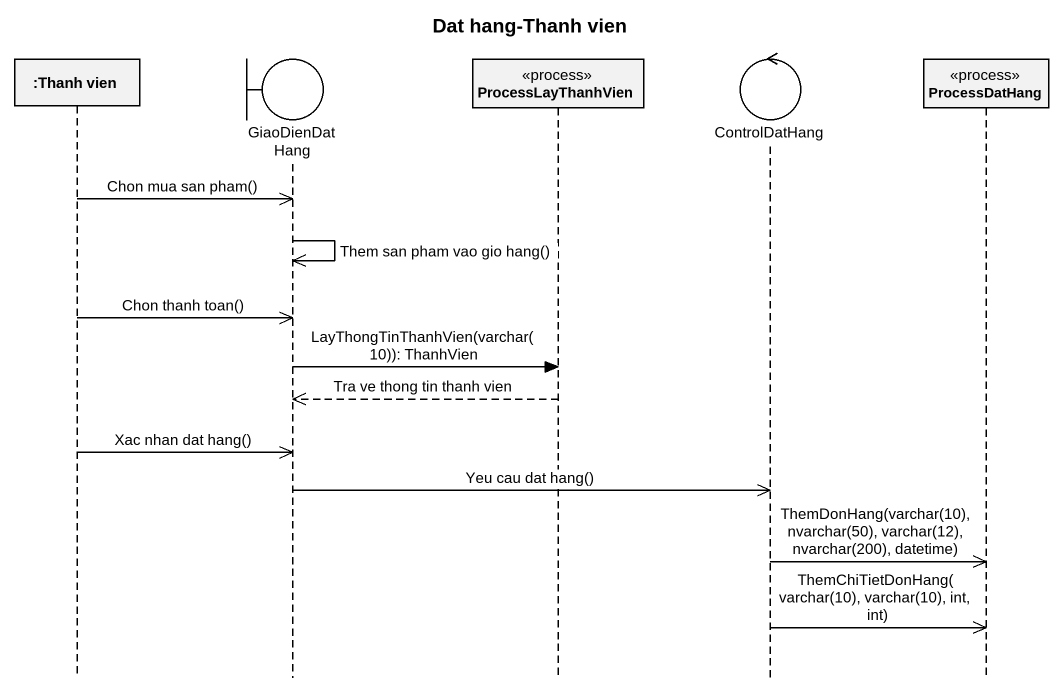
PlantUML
@startuml
title Dat hang-Thanh vien
hide footbox
participant ":Thanh vien" as Thanh_vien
boundary GiaoDienDatHang
participant ProcessLayThanhVien <<process>>
control ControlDatHang
participant ProcessDatHang <<process>>

Thanh_vien ->> GiaoDienDatHang : Chon mua san pham()
GiaoDienDatHang ->> GiaoDienDatHang : Them san pham vao gio hang()
Thanh_vien ->> GiaoDienDatHang : Chon thanh toan()
GiaoDienDatHang -> ProcessLayThanhVien : LayThongTinThanhVien(varchar(10)): ThanhVien
ProcessLayThanhVien -->> GiaoDienDatHang : Tra ve thong tin thanh vien
Thanh_vien ->> GiaoDienDatHang : Xac nhan dat hang()
GiaoDienDatHang ->> ControlDatHang : Yeu cau dat hang()
ControlDatHang ->> ProcessDatHang : ThemDonHang(varchar(10), nvarchar(50), varchar(12), nvarchar(200), datetime)
ControlDatHang ->> ProcessDatHang : ThemChiTietDonHang(varchar(10), varchar(10), int, int)
@enduml
